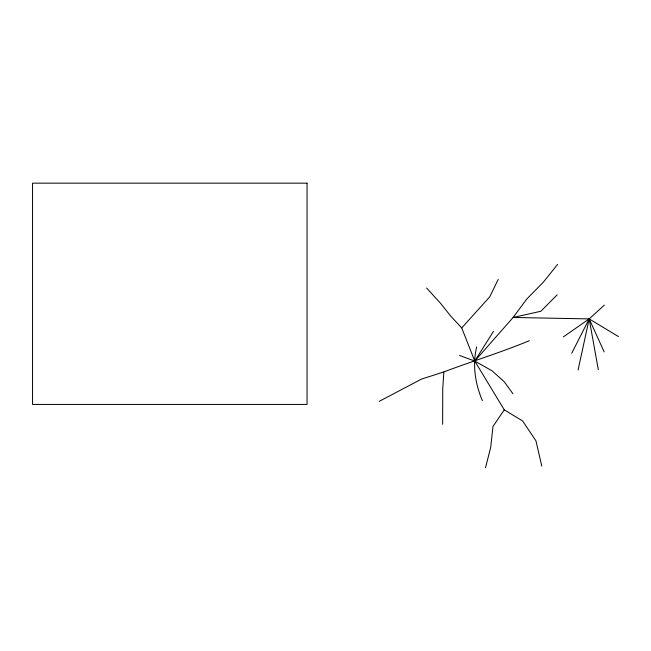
<?xml version="1.0" encoding="UTF-8"?>
<svg xmlns="http://www.w3.org/2000/svg" width="651" height="651" viewBox="0 0 651 651"><rect width="100%" height="100%" fill="white"/><g stroke="black" fill="none" stroke-linecap="round" stroke-linejoin="round"><path stroke-width="0.98" d="M442.647 424.273L442.737 389.135L443.836 371.933C472.252 361.191 501.303 352.305 529.353 340.693M476.67 346.991C472.235 365.146 475.23 383.667 482.375 400.69M578.08 370.02L589.188 318.9L604.331 305.132M485.491 467.833L490.699 447.327L492.978 426.495L504.256 409.829L474.758 361.061L461.73 327.917L450.704 316.093L440.564 303.325L426.641 288.035M498.202 279.434L489.747 296.84L461.73 327.917M571.708 353.265L589.188 318.9L618.45 336.567M493.507 331.294L474.758 361.061L459.533 355.446M557.614 264.379L543.471 282.021L526.749 299.061L513.118 317.468L474.758 361.061L492.001 370.785L504.232 381.738L512.955 393.774M557.126 294.862L540.9 311.251L513.118 317.468L589.188 318.9L604.177 351.922M563.4 336.868L589.188 318.9L598.31 369.703M379.224 401.35L421.547 379.069L443.836 371.933M504.256 409.829L522.598 420.961L535.944 440.817L541.795 466.1M307.052 183.167L32.55 183.167L32.55 404.434L307.052 404.434L307.052 183.167"/></g></svg>
